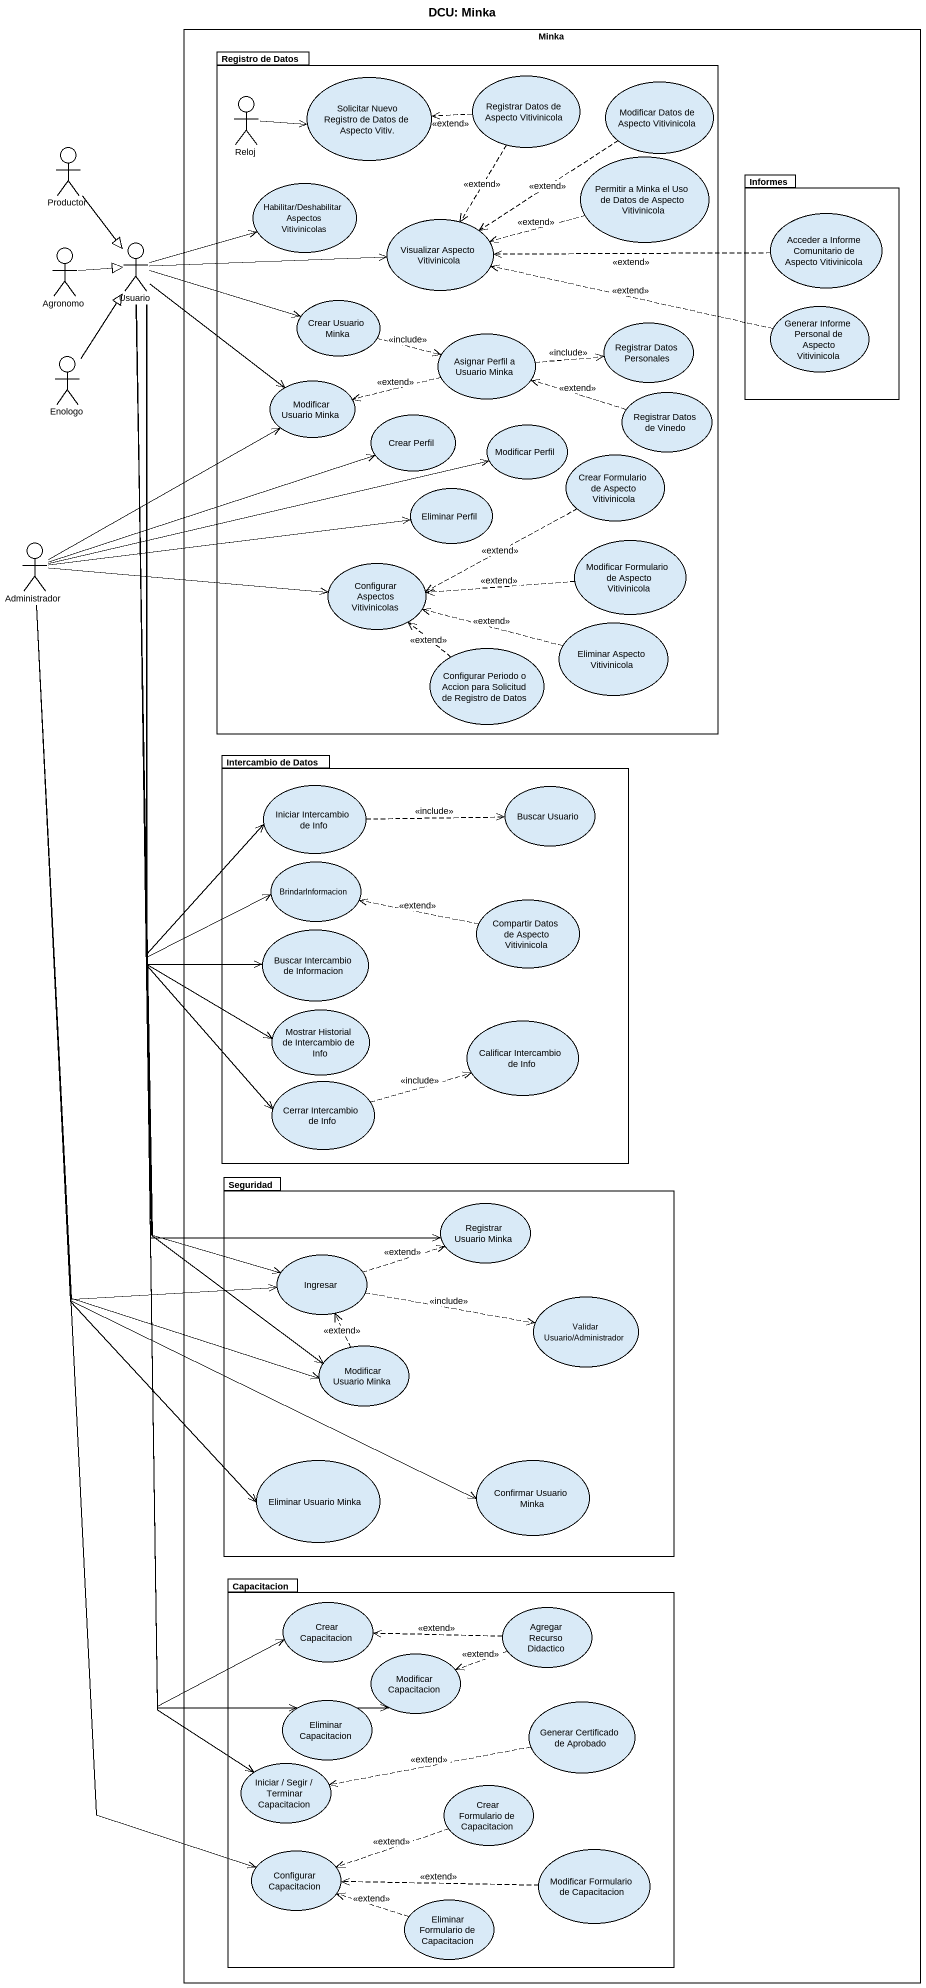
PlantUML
@startuml
title DCU: Minka
rectangle Minka {
  package "Registro de Datos" as Registro_de_Datos {
    actor Reloj
    usecase "Solicitar Nuevo Registro de Datos de Aspecto Vitiv." as Solicitar_Nuevo_Registro_de
    usecase "Registrar Datos de Aspecto Vitivinicola" as Registrar_Datos_de_Aspecto
    usecase "Modificar Datos de Aspecto Vitivinicola" as Modificar_Datos_de_Aspecto
    usecase "Habilitar/Deshabilitar Aspectos Vitivinicolas" as Habilitar_Deshabilitar
    usecase "Permitir a Minka el Uso de Datos de Aspecto Vitivinicola" as Permitir_a_Minka_el_Uso_de
    usecase "Visualizar Aspecto Vitivinicola" as Visualizar_Aspecto
    usecase "Crear Usuario Minka" as Crear_Usuario_Minka
    usecase "Asignar Perfil a Usuario Minka" as Asignar_Perfil_a_Usuario
    usecase "Registrar Datos Personales" as Registrar_Datos_Personales
    usecase "Modificar Usuario Minka" as Modificar_Usuario_Minka
    usecase "Crear Perfil" as Crear_Perfil
    usecase "Registrar Datos de Vinedo" as Registrar_Datos_de_Vinedo
    usecase "Modificar Perfil" as Modificar_Perfil
    usecase "Crear Formulario de Aspecto Vitivinicola" as Crear_Formulario_de_Aspecto
    usecase "Eliminar Perfil" as Eliminar_Perfil
    usecase "Configurar Aspectos Vitivinicolas" as Configurar_Aspectos
    usecase "Modificar Formulario de Aspecto Vitivinicola" as Modificar_Formulario_de
    usecase "Configurar Periodo o Accion para Solicitud de Registro de Datos" as Configurar_Periodo_o_Accion
    usecase "Eliminar Aspecto Vitivinicola" as Eliminar_Aspecto
  }
  package Informes {
    usecase "Acceder a Informe Comunitario de Aspecto Vitivinicola" as Acceder_a_Informe
    usecase "Generar Informe Personal de Aspecto Vitivinicola" as Generar_Informe_Personal_de
  }
  package "Intercambio de Datos" as Intercambio_de_Datos {
    usecase "Iniciar Intercambio de Info" as Iniciar_Intercambio_de_Info
    usecase "Buscar Usuario" as Buscar_Usuario
    usecase BrindarInformacion
    usecase "Compartir Datos de Aspecto Vitivinicola" as Compartir_Datos_de_Aspecto
    usecase "Buscar Intercambio de Informacion" as Buscar_Intercambio_de
    usecase "Mostrar Historial de Intercambio de Info" as Mostrar_Historial_de
    usecase "Calificar Intercambio de Info" as Calificar_Intercambio_de
    usecase "Cerrar Intercambio de Info" as Cerrar_Intercambio_de_Info
  }
  package Seguridad {
    usecase "Registrar Usuario Minka" as Registrar_Usuario_Minka
    usecase Ingresar
    usecase "Validar Usuario/Administrador" as Validar_Usuario
    usecase "Modificar Usuario Minka" as Modificar_Usuario_Minka_2
    usecase "Eliminar Usuario Minka" as Eliminar_Usuario_Minka
    usecase "Confirmar Usuario Minka" as Confirmar_Usuario_Minka
  }
  package Capacitacion {
    usecase "Crear Capacitacion" as Crear_Capacitacion
    usecase "Agregar Recurso Didactico" as Agregar_Recurso_Didactico
    usecase "Modificar Capacitacion" as Modificar_Capacitacion
    usecase "Eliminar Capacitacion" as Eliminar_Capacitacion
    usecase "Generar Certificado de Aprobado" as Generar_Certificado_de
    usecase "Iniciar / Segir / Terminar Capacitacion" as Iniciar_Segir_Terminar
    usecase "Crear Formulario de Capacitacion" as Crear_Formulario_de
    usecase "Configurar Capacitacion" as Configurar_Capacitacion
    usecase "Modificar Formulario de Capacitacion" as Modificar_Formulario_de_2
    usecase "Eliminar Formulario de Capacitacion" as Eliminar_Formulario_de
  }
}
actor Productor
actor Agronomo
actor Usuario
actor Enologo
actor Administrador
Reloj -right-> Solicitar_Nuevo_Registro_de
Registrar_Datos_de_Aspecto .left.> Solicitar_Nuevo_Registro_de : <<extend>>
Registrar_Datos_de_Aspecto ..> Visualizar_Aspecto : <<extend>>
Modificar_Datos_de_Aspecto ..> Visualizar_Aspecto : <<extend>>
Productor --|> Usuario
Permitir_a_Minka_el_Uso_de .left.> Visualizar_Aspecto : <<extend>>
Acceder_a_Informe .left.> Visualizar_Aspecto : <<extend>>
Agronomo -right-|> Usuario
Usuario -right-> Habilitar_Deshabilitar
Usuario -right-> Visualizar_Aspecto
Usuario -right-> Crear_Usuario_Minka
Usuario --> Modificar_Usuario_Minka
Usuario --> Iniciar_Intercambio_de_Info
Usuario --> BrindarInformacion
Usuario --> Buscar_Intercambio_de
Usuario --> Mostrar_Historial_de
Usuario --> Cerrar_Intercambio_de_Info
Usuario --> Registrar_Usuario_Minka
Usuario --> Ingresar
Usuario --> Modificar_Usuario_Minka_2
Usuario --> Crear_Capacitacion
Usuario --> Modificar_Capacitacion
Usuario --> Eliminar_Capacitacion
Usuario --> Iniciar_Segir_Terminar
Crear_Usuario_Minka .right.> Asignar_Perfil_a_Usuario : <<include>>
Asignar_Perfil_a_Usuario .right.> Registrar_Datos_Personales : <<include>>
Asignar_Perfil_a_Usuario .left.> Modificar_Usuario_Minka : <<extend>>
Generar_Informe_Personal_de .left.> Visualizar_Aspecto : <<extend>>
Enologo -up-|> Usuario
Registrar_Datos_de_Vinedo .left.> Asignar_Perfil_a_Usuario : <<extend>>
Crear_Formulario_de_Aspecto .left.> Configurar_Aspectos : <<extend>>
Administrador -up-> Modificar_Usuario_Minka
Administrador -right-> Crear_Perfil
Administrador -right-> Modificar_Perfil
Administrador -right-> Eliminar_Perfil
Administrador -right-> Configurar_Aspectos
Administrador --> Ingresar
Administrador --> Modificar_Usuario_Minka_2
Administrador --> Eliminar_Usuario_Minka
Administrador --> Confirmar_Usuario_Minka
Administrador --> Configurar_Capacitacion
Modificar_Formulario_de .left.> Configurar_Aspectos : <<extend>>
Configurar_Periodo_o_Accion .up.> Configurar_Aspectos : <<extend>>
Eliminar_Aspecto .left.> Configurar_Aspectos : <<extend>>
Iniciar_Intercambio_de_Info .right.> Buscar_Usuario : <<include>>
Compartir_Datos_de_Aspecto .left.> BrindarInformacion : <<extend>>
Cerrar_Intercambio_de_Info .right.> Calificar_Intercambio_de : <<include>>
Ingresar .right.> Registrar_Usuario_Minka : <<extend>>
Ingresar .right.> Validar_Usuario : <<include>>
Modificar_Usuario_Minka_2 .up.> Ingresar : <<extend>>
Agregar_Recurso_Didactico .left.> Crear_Capacitacion : <<extend>>
Agregar_Recurso_Didactico .left.> Modificar_Capacitacion : <<extend>>
Generar_Certificado_de .left.> Iniciar_Segir_Terminar : <<extend>>
Crear_Formulario_de .left.> Configurar_Capacitacion : <<extend>>
Modificar_Formulario_de_2 .left.> Configurar_Capacitacion : <<extend>>
Eliminar_Formulario_de .left.> Configurar_Capacitacion : <<extend>>
@enduml
